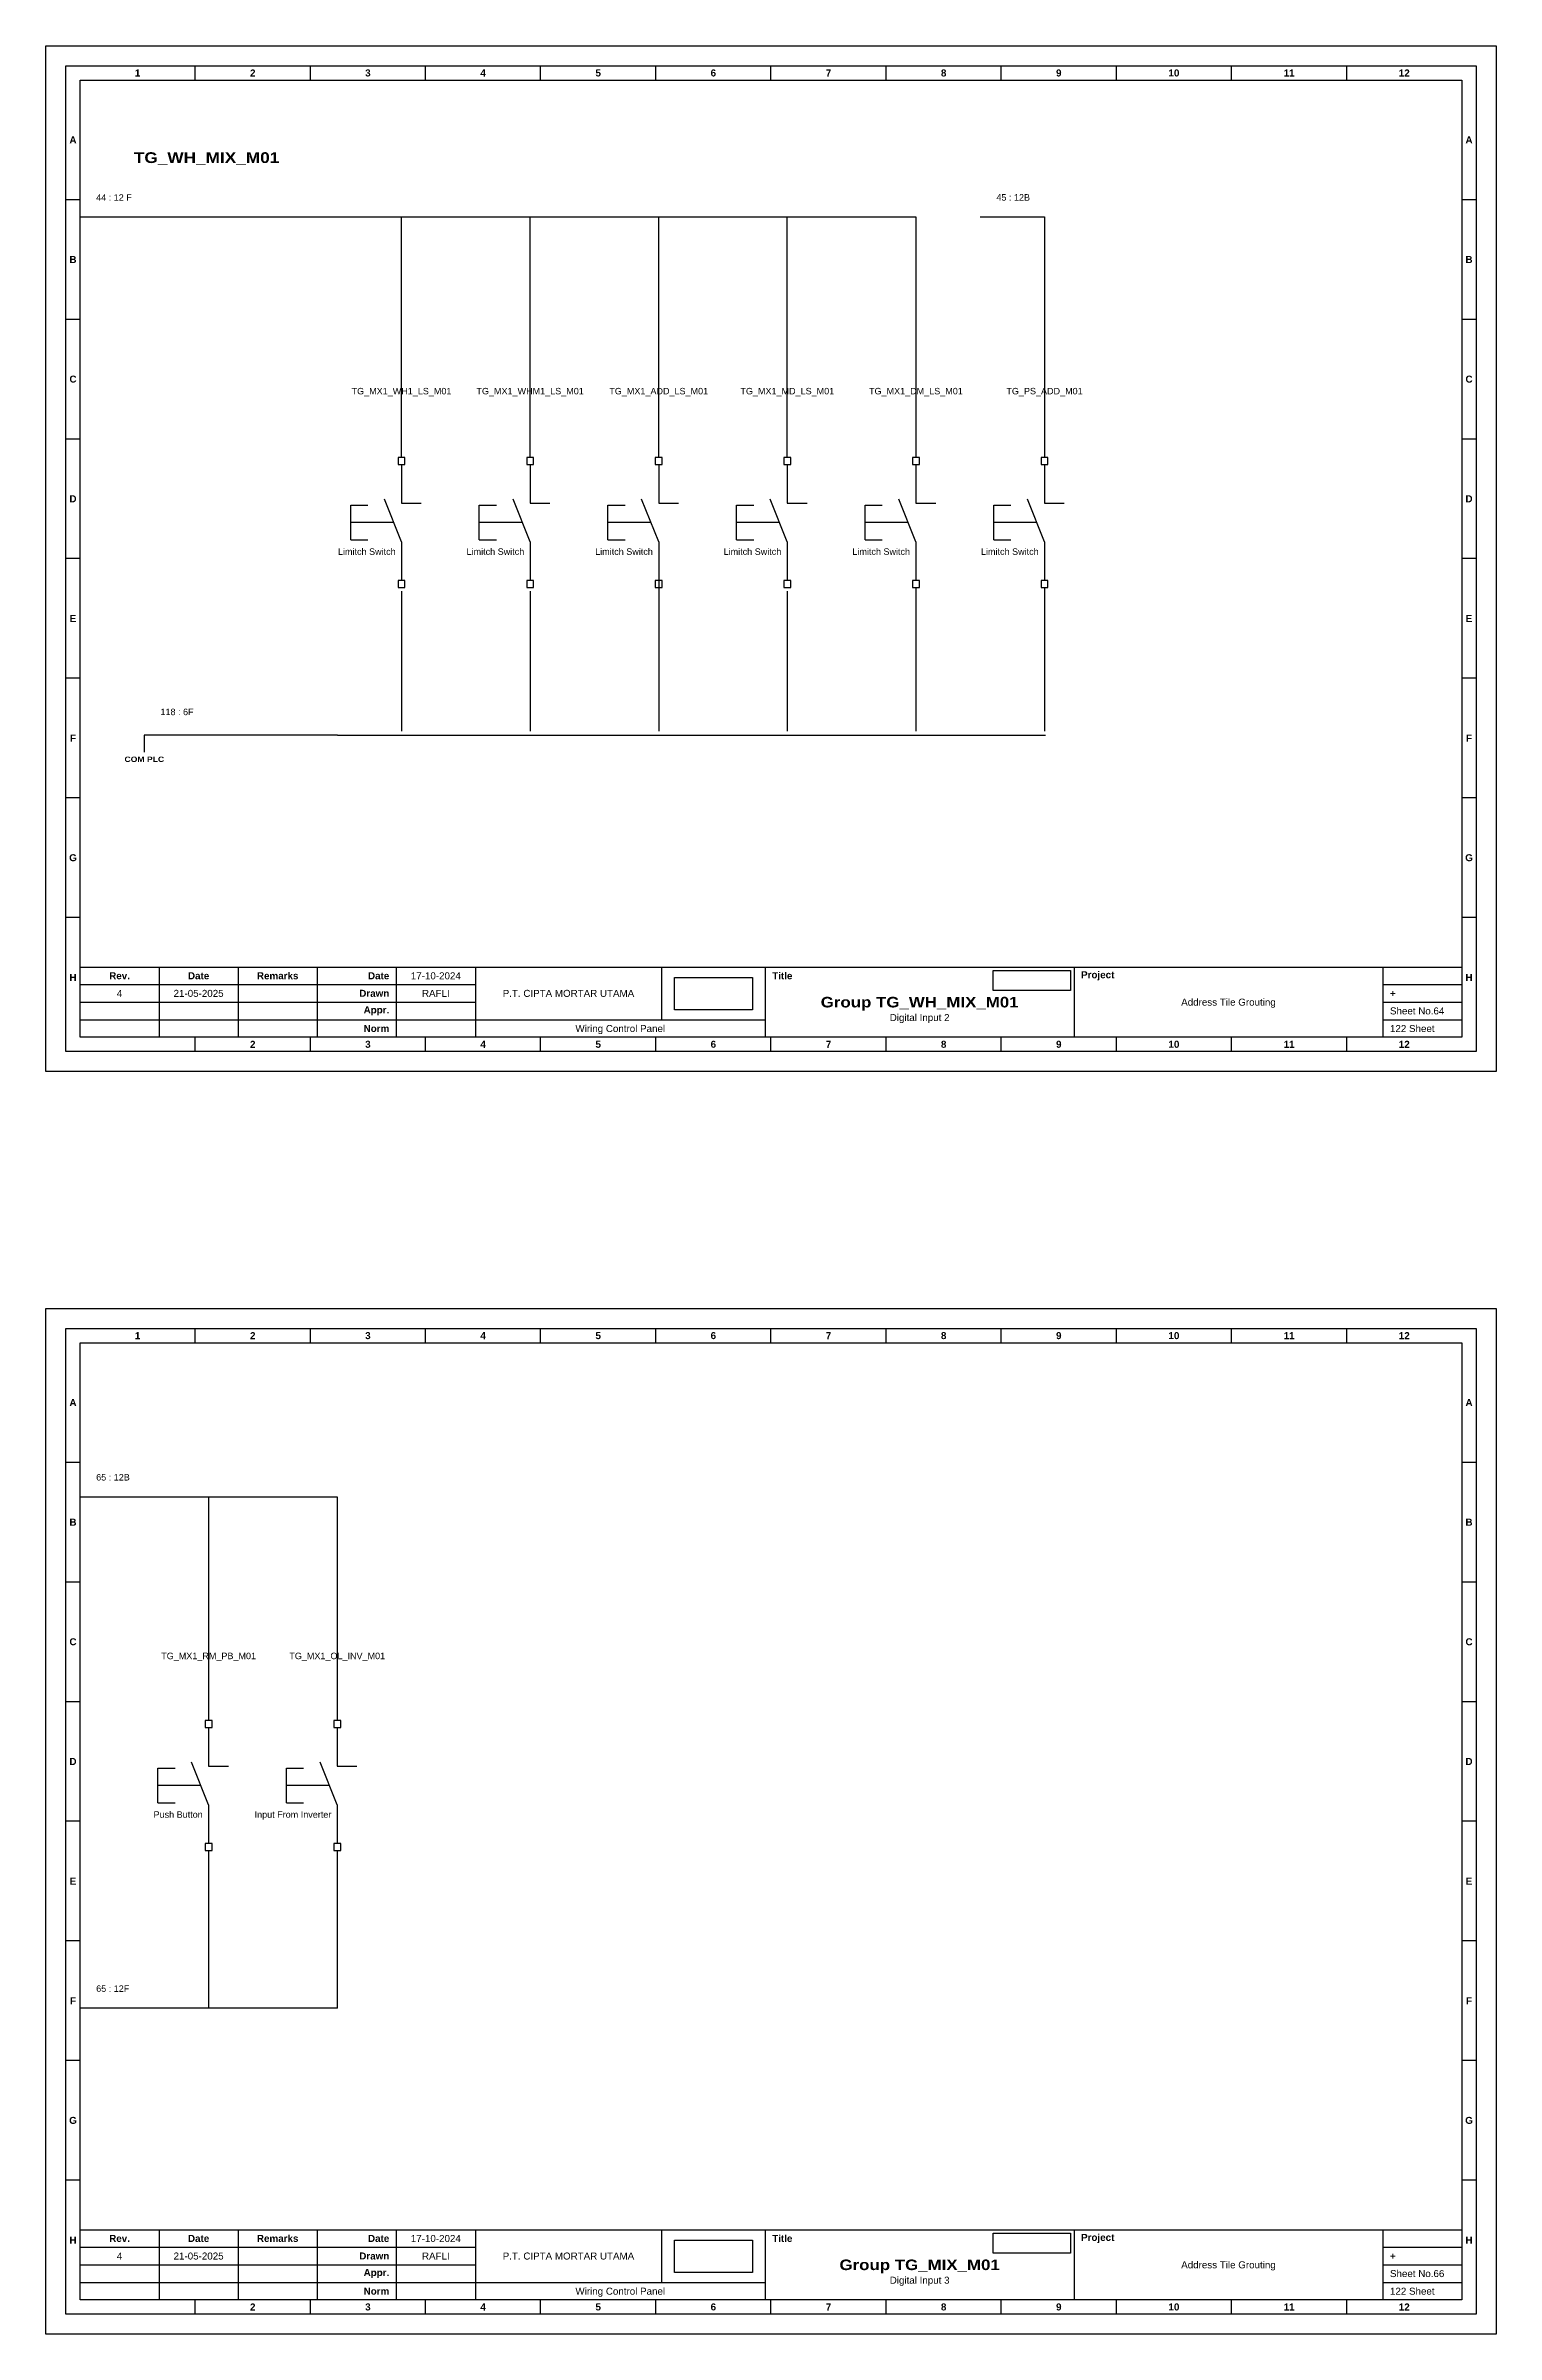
# Model space of a CAD drawing. Header units: centimetres. Extents: x 2030 to 3543, y 1923 to 3402.
# Drawn here: x 2651.1 to 2920.4, y 2639.6 to 3064.4 of the extents above; entities that cross this region are included whole.
import ezdxf
from ezdxf.enums import TextEntityAlignment as Align

# ---------------------------------------------------------------- set-up
doc = ezdxf.new("R2010")
doc.units = ezdxf.units.CM
doc.header["$MEASUREMENT"] = 0
doc.styles.add('Bold', font='ariblk.ttf', dxfattribs={"height": 25.4})
doc.styles.get("Standard").update_dxf_attribs({"font": 'arial.ttf'})
picture_1 = doc.add_image_def('image1.png', size_in_pixel=(2048, 847))
picture_2 = doc.add_image_def('image2.png', size_in_pixel=(2092, 542))

# ---------------------------------------------------------------- blocks, each defined once
blk = doc.blocks.new('KOP MU PROJECT')
at = {"color": 6, "ltscale": 50}
for p, q in [((27.74, 184.05), (27.74, 186.66)), ((49.13, 184.05), (49.13, 186.66)), ((70.51, 184.05), (70.51, 186.66)), ((91.89, 184.05), (91.89, 186.66)), ((113.27, 184.05), (113.27, 186.66)), ((134.66, 184.05), (134.66, 186.66)), ((156.04, 184.05), (156.04, 186.66)), ((177.42, 184.05), (177.42, 186.66)), ((198.8, 184.05), (198.8, 186.66)), ((220.19, 184.05), (220.19, 186.66)), ((241.57, 184.05), (241.57, 186.66)), ((6.36, 161.84), (3.75, 161.84)), ((265.59, 161.84), (262.98, 161.84)), ((6.36, 139.63), (3.75, 139.63)), ((265.59, 139.63), (262.98, 139.63)), ((6.36, 117.42), (3.75, 117.42)), ((265.59, 117.42), (262.98, 117.42)), ((6.36, 95.22), (3.75, 95.22)), ((265.59, 95.22), (262.98, 95.22)), ((6.36, 73.01), (3.75, 73.01)), ((265.59, 73.01), (262.98, 73.01)), ((6.36, 50.8), (3.75, 50.8)), ((265.59, 50.8), (262.98, 50.8)), ((6.36, 28.59), (3.75, 28.59)), ((265.59, 28.59), (262.98, 28.59)), ((27.74, 3.75), (27.74, 6.36)), ((49.13, 3.75), (49.13, 6.36)), ((70.51, 3.75), (70.51, 6.36)), ((91.89, 3.75), (91.89, 6.36)), ((113.27, 3.75), (113.27, 6.36)), ((134.66, 3.75), (134.66, 6.36)), ((156.04, 3.75), (156.04, 6.36)), ((177.42, 3.75), (177.42, 6.36)), ((198.8, 3.75), (198.8, 6.36)), ((220.19, 3.75), (220.19, 6.36)), ((241.57, 3.75), (241.57, 6.36))]:
    blk.add_line(p, q, dxfattribs=at)
at = {"ltscale": 50}
for p, q in [((6.36, 19.41), (262.98, 19.41)), ((21.04, 19.41), (21.04, 6.36)), ((35.72, 19.41), (35.72, 6.36)), ((50.41, 19.41), (50.41, 6.36)), ((65.09, 19.41), (65.09, 6.36)), ((79.77, 19.41), (79.77, 6.36)), ((114.35, 19.41), (114.35, 9.62)), ((133.6, 19.41), (133.6, 6.36)), ((190.95, 19.41), (190.95, 6.36)), ((248.3, 19.41), (248.3, 6.36)), ((6.36, 16.15), (79.77, 16.15)), ((6.36, 12.89), (79.77, 12.89)), ((248.3, 16.15), (262.98, 16.15)), ((248.3, 12.89), (262.98, 12.89)), ((6.36, 9.62), (133.6, 9.62)), ((248.3, 9.62), (262.98, 9.62))]:
    blk.add_line(p, q, dxfattribs=at)
at = {"color": 1, "ltscale": 50}
blk.add_lwpolyline([(269.34, 0), (0, 0), (0, 190.41), (269.34, 190.41)], close=True, dxfattribs=at)
at = {"color": 6, "ltscale": 50}
for points in [[(265.59, 3.75), (3.75, 3.75), (3.75, 186.66), (265.59, 186.66)], [(262.98, 6.36), (6.36, 6.36), (6.36, 184.05), (262.98, 184.05)]]:
    blk.add_lwpolyline(points, close=True, dxfattribs=at)
at = {"ltscale": 50, "char_height": 1.305, "attachment_point": 4}
for s, width, heights, insert in [('\\pxqc;{\\fArial|b1|i0|c0|p34;1}', 21.3825, [2.51], (6.36, 185.36)), ('\\pxqc;{\\fArial|b1|i0|c0|p34;2}', 21.3825, [2.51], (27.74, 185.36)), ('\\pxqc;{\\fArial|b1|i0|c0|p34;3}', 21.3825, [2.51], (49.13, 185.36)), ('\\pxqc;{\\fArial|b1|i0|c0|p34;4}', 21.3825, [2.51], (70.51, 185.36)), ('\\pxqc;{\\fArial|b1|i0|c0|p34;5}', 21.3825, [2.51], (91.89, 185.36)), ('\\pxqc;{\\fArial|b1|i0|c0|p34;6}', 21.3825, [2.51], (113.27, 185.36)), ('\\pxqc;{\\fArial|b1|i0|c0|p34;7}', 21.3825, [2.51], (134.66, 185.36)), ('\\pxqc;{\\fArial|b1|i0|c0|p34;8}', 21.3825, [2.51], (156.04, 185.36)), ('\\pxqc;{\\fArial|b1|i0|c0|p34;9}', 21.3825, [2.51], (177.42, 185.36)), ('\\pxqc;{\\fArial|b1|i0|c0|p34;10}', 21.3825, [2.51], (198.8, 185.36)), ('\\pxqc;{\\fArial|b1|i0|c0|p34;11}', 21.3825, [2.51], (220.19, 185.36)), ('\\pxqc;{\\fArial|b1|i0|c0|p34;12}', 21.3825, [2.51], (241.57, 185.36)), ('\\pxqc;{\\fArial|b1|i0|c0|p34;A}', 2.61, [2.51], (3.75, 172.95)), ('\\pxqc;{\\fArial|b1|i0|c0|p34;A}', 2.61, [2.51], (262.98, 172.95)), ('\\pxqc;{\\fArial|b1|i0|c0|p34;B}', 2.61, [2.51], (3.75, 150.74)), ('\\pxqc;{\\fArial|b1|i0|c0|p34;B}', 2.61, [2.51], (262.98, 150.74)), ('\\pxqc;{\\fArial|b1|i0|c0|p34;C}', 2.61, [2.51], (3.75, 128.53)), ('\\pxqc;{\\fArial|b1|i0|c0|p34;C}', 2.61, [2.51], (262.98, 128.53)), ('\\pxqc;{\\fArial|b1|i0|c0|p34;D}', 2.61, [2.51], (3.75, 106.32)), ('\\pxqc;{\\fArial|b1|i0|c0|p34;D}', 2.61, [2.51], (262.98, 106.32)), ('\\pxqc;{\\fArial|b1|i0|c0|p34;E}', 2.61, [2.51], (3.75, 84.11)), ('\\pxqc;{\\fArial|b1|i0|c0|p34;E}', 2.61, [2.51], (262.98, 84.11)), ('\\pxqc;{\\fArial|b1|i0|c0|p34;F}', 2.61, [2.51], (3.75, 61.9)), ('\\pxqc;{\\fArial|b1|i0|c0|p34;F}', 2.61, [2.51], (262.98, 61.9)), ('\\pxqc;{\\fArial|b1|i0|c0|p34;G}', 2.61, [2.51], (3.75, 39.69)), ('\\pxqc;{\\fArial|b1|i0|c0|p34;G}', 2.61, [2.51], (262.98, 39.69)), ('\\pxqc;{\\fArial|b1|i0|c0|p34;H}', 2.61, [2.51], (3.75, 17.47)), ('\\pxqc;{\\fArial|b1|i0|c0|p34;Rev.}', 14.6811, [2.88], (6.36, 17.78)), ('\\pxqc;{\\fArial|b1|i0|c0|p34;Date}', 14.6811, [2.88], (21.04, 17.78)), ('\\pxqc;{\\fArial|b1|i0|c0|p34;Remarks}', 14.6811, [2.88], (35.72, 17.78)), ('\\pxqr;{\\fArial|b1|i0|c0|p34;Date}', 13.3761, [2.88], (50.41, 17.78)), ('\\pxql;{\\fArial|b1|i0|c0|p34;Title}', 50.2419, [2.88], (134.9, 17.78)), ('\\pxql;{\\fArial|b1|i0|c0|p34;Project}', 50.2419, [2.88], (192.25, 17.78)), ('\\pxqc;{\\fArial|b1|i0|c0|p34;H}', 2.61, [2.51], (262.98, 17.47)), ('\\pxqr;{\\fArial|b1|i0|c0|p34;Drawn}', 13.3761, [2.88], (50.41, 14.52)), ('\\pxql;{\\fArial|b1|i0|c0|p34;+}', 14.6811, [2.88], (249.61, 14.52)), ('\\pxqr;{\\fArial|b1|i0|c0|p34;Appr.}', 13.3761, [2.88], (50.41, 11.26)), ('\\pxqr;{\\fArial|b1|i0|c0|p34;Norm}', 13.3761, [2.88], (50.41, 7.99)), ('\\pxqc;{\\fArial|b1|i0|c0|p34;2}', 21.3825, [2.51], (27.74, 5.06)), ('\\pxqc;{\\fArial|b1|i0|c0|p34;3}', 21.3825, [2.51], (49.13, 5.06)), ('\\pxqc;{\\fArial|b1|i0|c0|p34;4}', 21.3825, [2.51], (70.51, 5.06)), ('\\pxqc;{\\fArial|b1|i0|c0|p34;5}', 21.3825, [2.51], (91.89, 5.06)), ('\\pxqc;{\\fArial|b1|i0|c0|p34;6}', 21.3825, [2.51], (113.27, 5.06)), ('\\pxqc;{\\fArial|b1|i0|c0|p34;7}', 21.3825, [2.51], (134.66, 5.06)), ('\\pxqc;{\\fArial|b1|i0|c0|p34;8}', 21.3825, [2.51], (156.04, 5.06)), ('\\pxqc;{\\fArial|b1|i0|c0|p34;9}', 21.3825, [2.51], (177.42, 5.06)), ('\\pxqc;{\\fArial|b1|i0|c0|p34;10}', 21.3825, [2.51], (198.8, 5.06)), ('\\pxqc;{\\fArial|b1|i0|c0|p34;11}', 21.3825, [2.51], (220.19, 5.06)), ('\\pxqc;{\\fArial|b1|i0|c0|p34;12}', 21.3825, [2.51], (241.57, 5.06))]:
    blk.add_mtext_dynamic_manual_height_columns(s, width=width, gutter_width=0.0326, heights=heights, dxfattribs=dict(at, insert=insert))
at = {"ltscale": 50}
for tag, p in [('DATECREATED', (72.43, 17.78)), ('REV', (13.7, 14.52)), ('REVDATE', (28.38, 14.52)), ('REMARKS', (43.06, 14.52)), ('DRAWN', (72.43, 14.52)), ('COMPANY', (97.06, 14.52)), ('PROJECT', (219.62, 12.89)), ('NORM', (72.43, 7.99)), ('APPR', (72.43, 11.26)), ('DRAWINGCATEGORY', (106.68, 7.99)), ('DESCRIPTION', (162.27, 10.03))]:
    blk.add_attdef(tag, text='', height=1.3, dxfattribs=at).set_placement(p, align=Align.MIDDLE_CENTER)
at = {"ltscale": 50, "style": 'Bold'}
blk.add_attdef('TITLE', text='', height=1.96, dxfattribs=at).set_placement((162.27, 12.89), align=Align.MIDDLE_CENTER)
at = {"ltscale": 50}
for tag, p in [('TOTALSHEET', (249.61, 7.99)), ('SHEETNUMBER', (249.61, 11.26))]:
    blk.add_attdef(tag, text='', height=1.3, dxfattribs=at).set_placement(p, align=Align.MIDDLE_LEFT)
image = blk.add_image(picture_1, insert=(116.72, 11.48), size_in_units=(14.5, 6), dxfattribs=at)
image.dxf.flags = 15
image = blk.add_image(picture_2, insert=(175.94, 15.04), size_in_units=(14.36, 3.72), dxfattribs=at)
image.dxf.flags = 15

msp = doc.modelspace()

# ---------------------------------------------------------------- linework, layer by layer
at = {"color": 146, "ltscale": 50, "true_color": 0x105689}
for p, q in [((2657.42, 3032.67), (2681.3, 3032.67)), ((2681.3, 3032.67), (2705.18, 3032.67)), ((2705.18, 3032.67), (2729.06, 3032.67)), ((2717.12, 2987.99), (2717.12, 3032.67)), ((2729.06, 3032.67), (2752.94, 3032.67)), ((2741, 2987.99), (2741, 3032.67)), ((2752.94, 3032.67), (2776.82, 3032.67)), ((2764.88, 2987.99), (2764.88, 3032.67)), ((2776.82, 3032.67), (2800.7, 3032.67)), ((2788.76, 2987.99), (2788.76, 3032.67)), ((2800.7, 3032.67), (2812.64, 3032.67)), ((2812.64, 3032.67), (2812.64, 2987.99)), ((2824.58, 3032.67), (2836.52, 3032.67)), ((2836.52, 3032.67), (2836.52, 2987.99)), ((2764.88, 2965.76), (2764.88, 2937.18)), ((2717.12, 2963.2), (2717.12, 2937.18)), ((2741, 2963.2), (2741, 2937.18)), ((2788.76, 2963.2), (2788.76, 2937.18)), ((2812.64, 2963.89), (2812.64, 2937.18)), ((2836.52, 2963.89), (2836.52, 2937.18)), ((2705.22, 2936.49), (2669.36, 2936.49)), ((2669.36, 2936.49), (2669.36, 2933.29)), ((2705.22, 2936.49), (2753.02, 2936.49)), ((2753.02, 2936.49), (2753.02, 2936.49)), ((2753.02, 2936.49), (2800.82, 2936.49)), ((2800.82, 2936.49), (2812.8, 2936.49)), ((2812.8, 2936.49), (2836.68, 2936.49)), ((2657.42, 2795.1), (2681.3, 2795.1)), ((2681.3, 2795.1), (2681.3, 2753.55)), ((2681.3, 2795.1), (2705.18, 2795.1)), ((2705.18, 2795.1), (2705.18, 2753.55)), ((2681.3, 2729.45), (2681.3, 2700.19)), ((2705.18, 2729.45), (2705.18, 2700.19)), ((2705.22, 2700.19), (2657.42, 2700.19))]:
    msp.add_line(p, q, dxfattribs=at)
at = {"ltscale": 50}
for p, q in [((2717.12, 2986.71), (2717.12, 2979.53)), ((2741, 2986.71), (2741, 2979.53)), ((2764.88, 2986.71), (2764.88, 2979.53)), ((2788.76, 2986.71), (2788.76, 2979.53)), ((2812.64, 2986.71), (2812.64, 2979.53)), ((2836.52, 2986.71), (2836.52, 2979.53)), ((2717.12, 2972.35), (2717.12, 2965.17)), ((2741, 2972.35), (2741, 2965.17)), ((2764.88, 2972.35), (2764.88, 2965.17)), ((2788.76, 2972.35), (2788.76, 2965.17)), ((2812.64, 2972.35), (2812.64, 2965.17)), ((2836.52, 2972.35), (2836.52, 2965.17)), ((2681.3, 2752.27), (2681.3, 2745.09)), ((2705.18, 2752.27), (2705.18, 2745.09)), ((2681.3, 2737.91), (2681.3, 2730.73)), ((2705.18, 2737.91), (2705.18, 2730.73))]:
    msp.add_line(p, q, dxfattribs=at)
at = {"ltscale": 500}
for p, q in [((2707.68, 2972.74), (2707.68, 2979.14)), ((2707.68, 2979.14), (2710.88, 2979.14)), ((2717.12, 2972.35), (2713.95, 2980.27)), ((2717.12, 2979.53), (2720.79, 2979.53)), ((2731.56, 2972.74), (2731.56, 2979.14)), ((2731.56, 2979.14), (2734.76, 2979.14)), ((2741, 2972.35), (2737.83, 2980.27)), ((2741, 2979.53), (2744.67, 2979.53)), ((2755.44, 2972.74), (2755.44, 2979.14)), ((2755.44, 2979.14), (2758.64, 2979.14)), ((2764.88, 2972.35), (2761.71, 2980.27)), ((2764.88, 2979.53), (2768.55, 2979.53)), ((2779.32, 2972.74), (2779.32, 2979.14)), ((2779.32, 2979.14), (2782.52, 2979.14)), ((2788.76, 2972.35), (2785.59, 2980.27)), ((2788.76, 2979.53), (2792.43, 2979.53)), ((2803.2, 2972.74), (2803.2, 2979.14)), ((2803.2, 2979.14), (2806.4, 2979.14)), ((2812.64, 2972.35), (2809.47, 2980.27)), ((2812.64, 2979.53), (2816.31, 2979.53)), ((2827.08, 2972.74), (2827.08, 2979.14)), ((2827.08, 2979.14), (2830.28, 2979.14)), ((2836.52, 2972.35), (2833.35, 2980.27)), ((2836.52, 2979.53), (2840.19, 2979.53)), ((2715.68, 2975.94), (2707.68, 2975.94)), ((2739.56, 2975.94), (2731.56, 2975.94)), ((2763.44, 2975.94), (2755.44, 2975.94)), ((2787.32, 2975.94), (2779.32, 2975.94)), ((2811.2, 2975.94), (2803.2, 2975.94)), ((2835.08, 2975.94), (2827.08, 2975.94)), ((2707.68, 2972.74), (2710.88, 2972.74)), ((2731.56, 2972.74), (2734.76, 2972.74)), ((2755.44, 2972.74), (2758.64, 2972.74)), ((2779.32, 2972.74), (2782.52, 2972.74)), ((2803.2, 2972.74), (2806.4, 2972.74)), ((2827.08, 2972.74), (2830.28, 2972.74)), ((2671.86, 2738.3), (2671.86, 2744.7)), ((2671.86, 2744.7), (2675.06, 2744.7)), ((2681.3, 2737.91), (2678.13, 2745.84)), ((2681.3, 2745.09), (2684.97, 2745.09)), ((2695.74, 2738.3), (2695.74, 2744.7)), ((2695.74, 2744.7), (2698.94, 2744.7)), ((2705.18, 2737.91), (2702.01, 2745.84)), ((2705.18, 2745.09), (2708.85, 2745.09)), ((2679.86, 2741.5), (2671.86, 2741.5)), ((2703.74, 2741.5), (2695.74, 2741.5)), ((2671.86, 2738.3), (2675.06, 2738.3)), ((2695.74, 2738.3), (2698.94, 2738.3))]:
    msp.add_line(p, q, dxfattribs=at)
for points in [[(2716.48, 2986.71), (2717.76, 2986.71), (2717.76, 2987.99), (2716.48, 2987.99)], [(2740.36, 2986.71), (2741.64, 2986.71), (2741.64, 2987.99), (2740.36, 2987.99)], [(2764.24, 2986.71), (2765.52, 2986.71), (2765.52, 2987.99), (2764.24, 2987.99)], [(2788.12, 2986.71), (2789.4, 2986.71), (2789.4, 2987.99), (2788.12, 2987.99)], [(2812, 2986.71), (2813.28, 2986.71), (2813.28, 2987.99), (2812, 2987.99)], [(2835.88, 2986.71), (2837.16, 2986.71), (2837.16, 2987.99), (2835.88, 2987.99)], [(2716.48, 2963.89), (2717.76, 2963.89), (2717.76, 2965.17), (2716.48, 2965.17)], [(2740.36, 2963.89), (2741.64, 2963.89), (2741.64, 2965.17), (2740.36, 2965.17)], [(2764.24, 2963.89), (2765.52, 2963.89), (2765.52, 2965.17), (2764.24, 2965.17)], [(2788.12, 2963.89), (2789.4, 2963.89), (2789.4, 2965.17), (2788.12, 2965.17)], [(2812, 2963.89), (2813.28, 2963.89), (2813.28, 2965.17), (2812, 2965.17)], [(2835.88, 2963.89), (2837.16, 2963.89), (2837.16, 2965.17), (2835.88, 2965.17)], [(2680.66, 2752.27), (2681.94, 2752.27), (2681.94, 2753.55), (2680.66, 2753.55)], [(2704.54, 2752.27), (2705.82, 2752.27), (2705.82, 2753.55), (2704.54, 2753.55)], [(2680.66, 2729.45), (2681.94, 2729.45), (2681.94, 2730.73), (2680.66, 2730.73)], [(2704.54, 2729.45), (2705.82, 2729.45), (2705.82, 2730.73), (2704.54, 2730.73)]]:
    msp.add_lwpolyline(points, close=True, dxfattribs=at)

# ---------------------------------------------------------------- block references
for p, values in [((2651.06, 2874.02), {'DESCRIPTION': 'Digital Input 2', 'TITLE': 'Group TG_WH_MIX_M01', 'PROJECT': 'Address Tile Grouting', 'COMPANY': 'P.T. CIPTA MORTAR UTAMA', 'DRAWINGCATEGORY': 'Wiring Control Panel', 'DRAWN': 'RAFLI', 'DATECREATED': '17-10-2024', 'REVDATE': '21-05-2025', 'REV': '4', 'SHEETNUMBER': 'Sheet No.64', 'TOTALSHEET': '122 Sheet'}), ((2651.06, 2639.64), {'DESCRIPTION': 'Digital Input 3', 'TITLE': 'Group TG_MIX_M01', 'PROJECT': 'Address Tile Grouting', 'COMPANY': 'P.T. CIPTA MORTAR UTAMA', 'DRAWINGCATEGORY': 'Wiring Control Panel', 'DRAWN': 'RAFLI', 'DATECREATED': '17-10-2024', 'REVDATE': '21-05-2025', 'REV': '4', 'SHEETNUMBER': 'Sheet No.66', 'TOTALSHEET': '122 Sheet'})]:
    msp.add_blockref('KOP MU PROJECT', p).add_auto_attribs(values)

# ---------------------------------------------------------------- texts
at = {"ltscale": 500, "style": 'Bold'}
msp.add_text('TG_WH_MIX_M01', height=2, dxfattribs=at).set_placement((2667.42, 3042.67))
at = {"ltscale": 500}
for s, p in [('44 : 12 F', (2660.42, 3036.87)), ('45 : 12B', (2827.58, 3036.89)), ('118 : 6F', (2672.36, 2941.38)), ('65 : 12B', (2660.42, 2799.31)), ('65 : 12F', (2660.42, 2704.4))]:
    msp.add_text(s, height=1.2, dxfattribs=at).set_placement(p, align=Align.TOP_LEFT)
at = {"ltscale": 50}
for s, p in [('TG_MX1_WH1_LS_M01', (2717.12, 3000.33)), ('TG_MX1_WHM1_LS_M01', (2741, 3000.33)), ('TG_MX1_ADD_LS_M01', (2764.88, 3000.33)), ('TG_MX1_MD_LS_M01', (2788.76, 3000.33)), ('TG_MX1_DM_LS_M01', (2812.64, 3000.33)), ('TG_PS_ADD_M01', (2836.52, 3000.33)), ('TG_MX1_RM_PB_M01', (2681.3, 2765.55)), ('TG_MX1_OL_INV_M01', (2705.18, 2765.55))]:
    msp.add_text(s, height=1.2, dxfattribs=at).set_placement(p, align=Align.MIDDLE_CENTER)
for s, p in [('Limitch Switch', (2716.03, 2969.58)), ('Limitch Switch', (2739.91, 2969.58)), ('Limitch Switch', (2763.79, 2969.58)), ('Limitch Switch', (2787.64, 2969.58)), ('Limitch Switch', (2811.55, 2969.58)), ('Limitch Switch', (2835.43, 2969.58)), ('Push Button', (2680.21, 2735.15)), ('Input From Inverter', (2704.09, 2735.15))]:
    msp.add_text(s, height=1.2, dxfattribs=at).set_placement(p, align=Align.BOTTOM_RIGHT)
at = {"ltscale": 50, "style": 'Bold'}
msp.add_text('COM PLC', height=1, dxfattribs=at).set_placement((2669.36, 2932.49), align=Align.TOP_CENTER)

doc.saveas('drawing.dxf')
